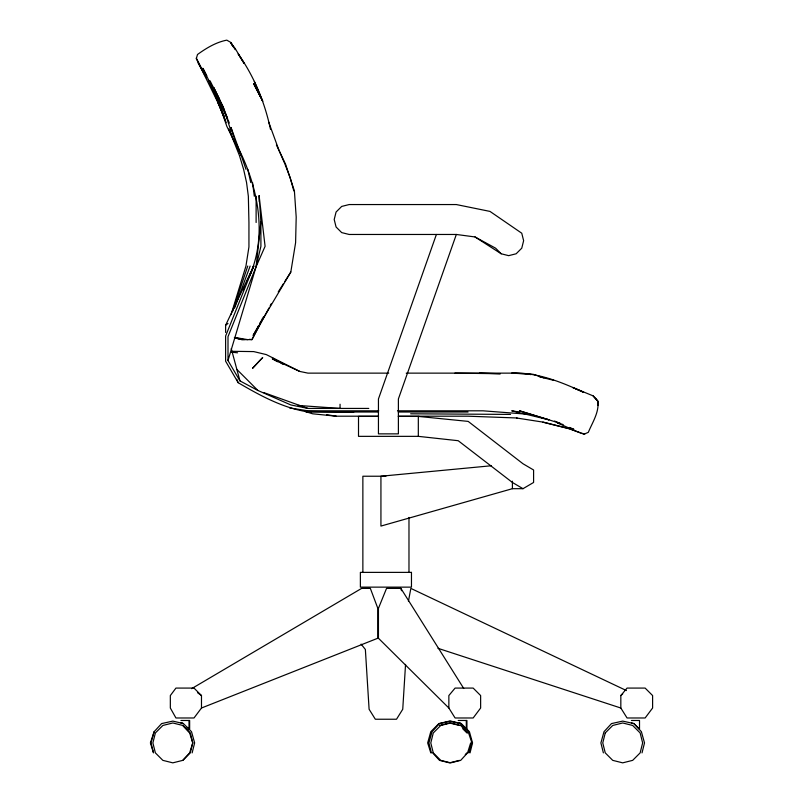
<?xml version="1.0" encoding="UTF-8"?>
<svg xmlns="http://www.w3.org/2000/svg" width="803" height="803" viewBox="0 0 803 803"><rect width="100%" height="100%" fill="white"/><g stroke="black" fill="none" stroke-linecap="round" stroke-linejoin="round"><path stroke-width="1.2" d="M405.545 664.402L402.745 709.26L396.511 719.237L375.332 719.237L369.099 709.26L365.365 649.446L361.089 644.106M256.619 265.532L265.09 246.32L259.108 195.671L260.905 221.899L256.117 266.656L228.002 360.567L239.967 380.903L257.914 390.479L290.816 404.933L307.961 408.426L368.778 408.426M258.606 325.606L253.126 335.443L290.816 272.036L295.594 242.727L296.197 217.111L294.4 190.893L285.477 163.973L276.383 144.921M408.426 601.286L410.845 588.388L626.44 690.57M192.138 752.883L194.637 742.916L191.516 731.694L183.415 723.593L181.548 722.971M470.036 752.883L472.535 742.916L469.414 731.694L461.313 723.593L459.446 722.971M642.019 752.883L644.508 742.916L641.386 731.694L633.918 723.593L631.419 722.971M154.136 731.694L151.014 742.916L153.514 752.883L150.392 742.916L154.136 731.694L161.614 723.593L172.826 721.104L183.415 723.593L180.926 722.971M231.063 314.676L245.949 266.054L248.94 246.922L248.94 222.491L248.348 196.273L246.551 182.512L243.61 169.353L239.475 155.601L228.845 129.002M470.668 742.916L467.547 752.883L460.691 760.361L450.724 762.85L440.757 760.361L433.279 752.883L430.789 742.916L433.279 732.938L440.757 725.46L450.724 722.971L460.691 725.46L467.547 732.938M468.791 752.883L471.913 742.916L468.169 731.694L460.691 723.593L458.202 722.971M225.151 119.808L217.242 101.168L196.303 58.689L197.498 54.504C206.19 48.19 216.148 42.157 226.807 40.15L230.993 42.539L235.189 49.666M232.729 311.112L247.746 266.054M436.39 234.466L378.444 398.961L378.444 433.861L398.388 433.861L398.388 398.961L456.335 234.466L475.025 236.955L495.592 248.177L501.192 253.778L508.67 255.655L516.148 253.778L521.759 248.177L523.626 240.699L521.759 233.221L489.981 211.41L456.335 204.554L349.164 204.554L341.687 206.431L336.076 212.032L334.209 219.51L336.076 226.988L341.687 232.599L349.164 234.466L456.335 234.466M234.647 307.991L250.134 266.054M248.88 277.507C269.035 233.432 256.99 181.779 234.516 140.846M248.88 277.406L253.728 266.054L225.613 325.275L225.613 332.452M243.189 289.833L244.694 286.44M247.204 280.779L253.728 266.054L225.613 336.045L225.613 361.169L238.17 382.7C260.784 395.929 284.643 409.038 311.002 412.33M258.676 326.269L251.931 339.639L241.763 339.639L234.586 337.842M259.76 324.121L262.581 318.52M269.005 307.961L251.931 339.639L249.472 339.298M270.179 305.782L271.354 303.604M259.821 323.418L261.035 321.23M262.26 319.052L263.474 316.864M278.229 291.931L283.529 283.559M284.854 281.462L290.816 272.036M201.483 708.015L194.005 717.982L175.937 717.982L170.336 708.015L170.336 695.559L175.937 688.081L194.005 688.081L201.483 695.559L201.483 708.015L377.822 638.234L377.822 608.323L370.344 588.388L361.621 588.388L191.626 688.663M620.829 695.559L627.063 688.081L645.13 688.081L652.608 695.559L652.608 708.015L645.13 717.982L627.063 717.982L620.829 708.015L620.829 695.559L622.696 693.892M182.793 760.361L189.649 752.883L192.76 742.916L190.271 732.938L182.793 725.46L172.826 722.971L162.858 725.46L155.381 732.938L152.881 742.916L155.381 752.883L162.858 760.361L172.826 762.85L182.793 760.361L190.271 752.883L192.76 742.916L189.649 732.938L182.793 725.46M465.268 754.539L466.924 752.883M225.613 325.275L228.002 323.479M491.326 465.76L380.933 476.229L380.933 526.075L512.414 488.686L523.004 488.686L533.593 482.462L533.593 469.996L523.004 463.763L468.169 421.394L418.323 416.406L398.388 416.406M542.838 422.177L569.166 428.762L584.112 434.142L588.308 432.345C592.383 422.498 599.309 412.23 597.874 401.249L595.485 398.258M439.512 725.46L449.479 722.971L459.446 725.46M459.446 760.361L449.479 762.85L439.512 760.361L432.656 752.883M231.595 351.302L253.728 351.594L266.285 354.585L299.79 371.438L307.961 373.134L388.752 373.134M406.228 373.134L519.511 373.134C541.965 374.178 563.335 382.941 583.52 392.276L572.75 387.488L593.086 395.859L597.874 401.249L597.874 405.435M378.765 410.815L307.961 410.815L289.622 407.924M397.485 410.815L483.025 410.815L529.297 414.338M378.524 412.009L310.159 412.009L304.969 411.417L312.648 413.806L336.327 416.195L378.524 416.195M398.298 412.009L468.069 412.009M410.644 413.806L510.537 414.408M398.298 416.195L468.069 416.195L517.122 417.992M378.444 416.406L358.509 416.406L358.509 436.35L418.323 436.35L458.202 440.706L512.414 482.462L523.004 488.686M385.922 476.229L362.866 476.229L362.866 572.378M463.732 688.462L400.878 588.388L386.544 588.388L378.444 608.323L378.444 638.234L448.857 708.015L455.09 717.982L473.158 717.982L480.636 708.015L480.636 695.559L473.158 688.081L455.09 688.081L448.857 695.559L448.857 708.015M180.926 720.482L189.649 720.482L189.649 729.204L187.159 727.337M458.202 720.482L466.924 720.482L466.924 729.204M631.419 720.482L639.519 720.482L639.519 729.204L633.918 723.593L622.696 721.104L611.485 723.593L604.007 731.694L600.895 742.916L603.384 752.883M304.969 411.417L353.822 412.009M454.91 373.134L500.369 373.726L479.441 373.134M298.204 405.455L340.06 408.426L340.06 404.24M231.595 352.196L237.578 352.798M326.68 414.729L336.327 416.195M518.919 411.959L511.742 410.815L548.82 419.788L560.193 423.382L554.542 421.053M516.52 417.992L543.44 422.177L569.759 428.762L580.529 432.947M234.586 337.441L247.746 339.639M234.586 337.641L244.152 339.639M461.313 723.593L450.724 721.104L439.512 723.593L432.034 731.694L428.912 742.916L431.412 752.883M234.366 337.732L242.365 339.639M530.883 374.63L527.29 373.726L511.742 373.134L533.272 374.328L544.043 377.912M539.255 376.717L553.608 380.311M581.573 433.249L584.714 434.142M563.184 424.576L557.202 422.779L567.962 427.567L573.944 429.364L569.638 427.447M437.976 648.312L620.829 708.015M263.735 392.567L307.961 408.426M299.79 371.438L272.267 358.77L277.557 361.782M272.869 358.178L283.218 364.432M475.025 236.955L501.192 253.778M197.568 692.708L201.483 695.559M597.874 401.249L593.086 395.859M232.057 45.139L230.993 43.141L235.189 48.521L244.152 63.477L238.17 53.911C254.139 76.375 264.759 102.382 270.481 129.273M236.805 369.37L257.914 390.479M462.769 728.783L466.924 732.938M230.993 43.141L233.653 47.397M198.1 62.885L206.471 77.831L196.303 58.097M219.631 99.371L213.648 87.407L223.224 107.14L227.57 118.563M262.701 101.168L253.728 83.813L262.701 101.168L254.33 81.424M206.772 75.743L202.878 68.265L227.46 118.623M210.065 80.822L223.224 107.14L230.993 131.07M214.983 93.77L208.268 79.627L220.233 107.14L226.807 126.282L241.261 155.601L245.999 169.353M216.017 95.938L217.051 98.117M230.361 131.772L231.916 135.175M284.382 162.828L278.952 150.211L268.684 122.096M218.296 102.854L223.786 115.943M225.011 112.53L227.58 118.683M224.238 117.529L217.834 101.76L226.215 122.698M236.775 379.247L238.17 382.7M217.493 100.305L220.233 107.14M228.002 119.707L229.347 123.1M284.884 163.973L290.214 177.734L293.808 190.893M222.421 111.647L224.418 117.429M220.795 106.929L221.949 110.312M430.789 752.883L427.668 742.916L430.789 731.694L438.89 723.593L449.479 721.104L460.691 723.593L466.302 729.204L466.302 720.482M400.878 588.388L401.54 590.727M231.244 348.602L239.967 380.903M260.052 96.3L259.108 92.787L260.011 96.23M247.796 169.353L250.737 182.512M252.533 182.512L254.33 196.273M259.108 195.671L259.329 201.854M512.414 481.208L512.414 488.686M418.323 416.406L418.323 436.35M408.978 517.433L408.978 572.378M260.905 221.899L260.905 246.32L256.117 266.656L228.002 336.648L228.002 360.567M256.117 196.273L256.117 222.491M189.026 720.482L189.026 729.204M605.251 732.938L602.762 742.916L605.251 752.883L612.729 760.361L622.696 762.85L632.664 760.361L640.142 752.883L642.641 742.916L640.142 732.938L632.664 725.46L622.696 722.971L612.729 725.46L605.251 732.938M259.71 360.567L252.533 368.346L262.701 357.576L259.71 360.567M411.467 572.378L360.376 572.378L360.376 587.134L411.467 587.134L411.467 572.378M548.82 419.788L519.511 410.815L548.82 419.788M241.261 155.601L235.189 141.238L230.993 127.486L241.261 155.601"/></g></svg>
